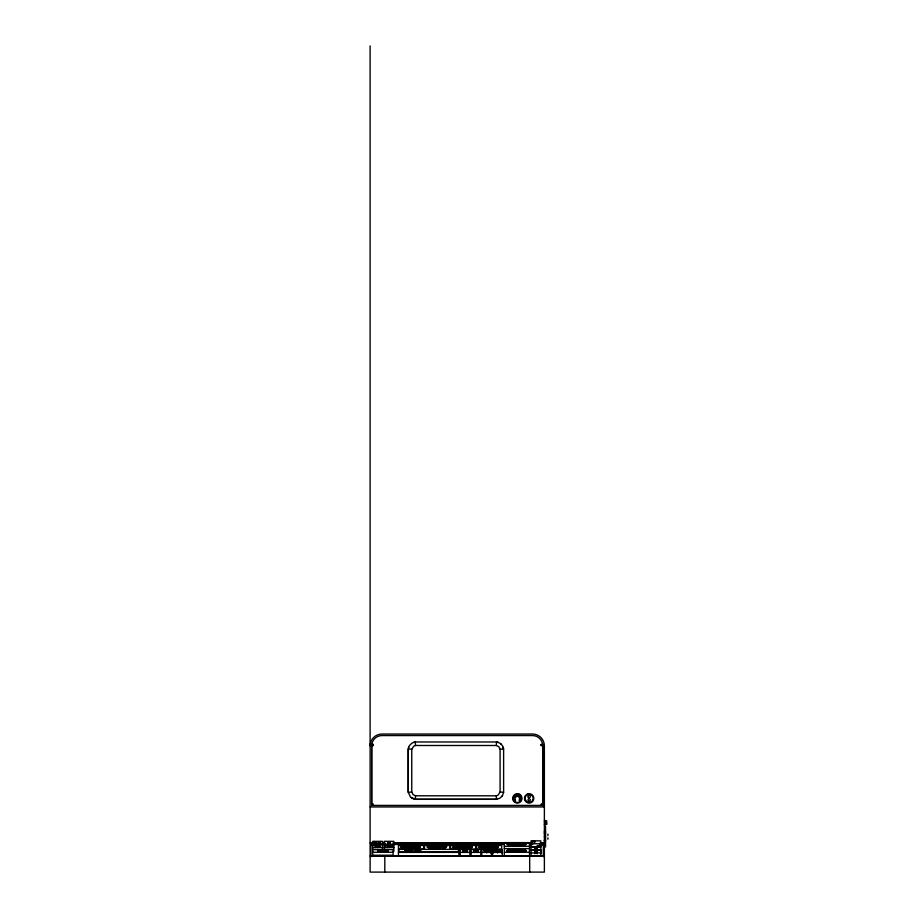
<?xml version="1.0" encoding="UTF-8"?>
<svg xmlns="http://www.w3.org/2000/svg" width="918" height="918" viewBox="0 0 918 918"><rect width="100%" height="100%" fill="white"/><g stroke="black" fill="none" stroke-linecap="round" stroke-linejoin="round"><path stroke-width="1.38" d="M540.679 843.206L543.525 843.206L542.894 844.135L543.548 844.732L543.502 856.678M542.148 805.373C543.387 803.709 539.302 805.511 542.813 805.407L542.813 745.875A10.293 10.293 0 0 0 532.52 735.57L381.968 735.57A10.293 10.293 0 0 0 371.675 745.875L371.675 805.407L542.813 805.407L542.813 745.875M383.38 850.929L384.688 850.952L383.403 850.47M415.28 799.326L496.569 799.326L499.943 798.167L502.456 795.642L503.615 792.28L503.615 749.008L502.456 745.645L499.943 743.132L496.569 741.974L415.28 741.974L411.907 743.132L409.394 745.645L408.235 749.008L408.235 792.28L410.507 797.042L415.28 799.326L415.567 795.803L496.282 795.803L498.072 795.172L500.092 791.993L500.092 749.295L498.841 746.736L496.282 745.496L415.567 745.496L413.777 746.116L411.757 749.295L411.757 791.993L413.008 794.552L415.567 795.803M496.282 745.496L496.569 741.974M371.928 744.36C375.37 746.38 371.618 741.606 371.675 745.875L371.675 805.407C375.244 805.522 370.906 803.652 372.329 805.373M406.766 845.604L408.464 845.455L406.559 844.606M407.076 845.627C410.598 845.558 404.941 844.181 406.238 845.926M411.436 845.524L411.413 844.606L409.623 844.916L411.413 844.652M414.959 845.937C417.231 845.088 411.539 845.558 413.456 845.948M414.397 799.176L413.525 798.935M497.453 742.134L498.325 742.352M381.945 852.352C378.262 851.147 387.58 851.273 383.885 852.352M416.382 847.658L415.808 846.66L420.352 847.234L416.313 847.543L415.808 848.53L416.233 847.842M522.204 844.698C518.911 846.43 532.968 843.516 522.273 844.399L521.699 843.826L522.273 844.399M408.407 748.136L408.625 747.263M371.698 804.294C372.467 802.424 375.026 805.511 371.687 804.409M520.885 800.439L521.286 799.452A4.085 4.085 0 0 0 516.283 794.437A4.085 4.085 0 0 0 514.447 801.288A4.085 4.085 0 0 0 521.286 799.452M532.669 800.427L533.071 799.44M370.975 844.285L382.416 844.216M372.697 844.812L370.964 844.468L372.708 844.709M372.697 844.388L371.847 844.583M412.779 847.876L409.256 847.876L412.721 847.75M490.878 847.876L487.343 847.876L490.82 847.75M515.136 845.042L518.67 845.042L515.205 845.168M543.536 844.342L539.807 844.468M406.663 844.285L406.146 844.629L407.925 844.663M409.657 844.445L409.623 845.799M411.757 845.03L409.612 844.87L411.757 844.789M413.146 844.422L415.028 844.629M411.907 798.167L411.195 797.627M542.894 844.135L541.815 844.801L543.525 844.801M501.939 796.376L502.456 795.642M500.666 743.649L501.343 744.246M406.525 845.96L406.284 844.388M411.792 845.926L411.838 845.111M412.997 845.432L413.043 845.799M405.308 847.234C390.506 845.696 414.282 850.734 405.389 847.543M408.189 844.686L407.707 844.273M407.225 845.226L407.179 844.537C407.615 846.258 409.589 843.734 406.146 844.812M413.433 844.64L415.028 844.663M431.552 847.842L431.976 848.53L431.471 847.543L427.065 847.234L431.976 846.66L431.391 847.658M457.382 847.234C442.579 845.696 466.355 850.734 457.462 847.543M483.407 847.234C468.605 845.696 492.381 850.734 483.488 847.543M511.349 844.996L511.785 845.685L511.28 844.698L506.862 844.399L511.785 843.826L511.2 844.812M511.2 850.378L511.785 849.793L511.2 850.791L506.862 850.791C509.352 848.611 512.91 853.143 511.2 850.378L506.862 850.378L506.862 851.089L511.28 851.089M409.474 845.271L410.989 844.87M413.261 844.353L414.477 844.847M442.476 847.234C439.022 849.643 453.09 846.235 442.476 847.234L441.891 846.66L442.476 847.658M468.467 847.658L467.882 846.66L472.437 847.234L468.387 847.543L467.882 848.53L468.306 847.842M494.481 847.658L493.907 846.66L498.451 847.234L494.412 847.543L493.895 848.53L494.332 847.842M522.273 850.378L526.244 850.378L526.244 851.089L522.204 851.089L526.244 850.676L522.273 850.791L521.699 849.793L522.273 850.791L521.688 851.663L522.124 850.975M406.054 845.88L408.108 846.144M409.6 845.535L410.885 845.753M413.548 845.306L413.502 845.914M415.28 845.753L414.661 845.948M408.097 845.088L407.925 844.319M415.349 844.675L413.582 844.904M415.051 845.008L413.743 844.87M405.894 846.66L402.371 846.339L407.133 846.189A5.565 1.652 0 0 1 414.569 846.189L419.331 846.339L415.808 846.66M431.976 846.66L428.454 846.339L433.216 846.189A5.565 1.652 0 0 1 440.651 846.189L445.414 846.339L441.891 846.66M457.967 846.66L454.444 846.339L459.207 846.189A5.565 1.652 0 0 1 466.642 846.189L471.404 846.339L467.882 846.66M483.993 846.66L480.458 846.339L485.22 846.189A5.565 1.652 0 0 1 492.668 846.189L497.43 846.339L493.907 846.66M511.785 843.826L508.251 843.504L513.024 843.344A5.565 1.652 0 0 1 520.46 843.344L525.222 843.504L521.699 843.826M510.442 843.917L513.024 843.768A5.565 1.652 0 0 1 520.46 843.768L520.862 843.504M511.785 850.217L508.251 850.217L508.251 849.471L513.024 849.322A5.565 1.652 0 0 1 520.46 849.322L525.222 849.471L525.222 850.217L521.699 850.217M508.251 849.896L513.024 849.747A5.565 1.652 0 0 1 514.746 849.425M406.112 844.365L406.915 844.25M409.6 844.342L410.403 844.227M465.059 850.057L462.638 850.952L463.854 850.952L463.854 852.214L462.638 852.214L465.059 851.319L465.059 850.057L467.491 850.952L466.275 850.952L466.275 852.214M503.202 747.275L503.466 748.124M382.45 850.929L381.142 850.952L382.45 850.975L382.416 841.336L372.719 841.336L372.765 855.22L393.053 855.22L393.053 849.655L372.765 849.655M384.183 850.963L385.032 850.779A2.49 0.734 0 0 1 387.981 850.963A5.221 1.549 0 0 0 382.909 849.793A5.221 1.549 0 0 0 377.837 850.963L377.837 851.388A2.49 0.734 0 0 1 380.786 851.193L381.647 851.388M384.183 851.388L385.032 851.193A2.49 0.734 0 0 1 387.729 851.319M414.844 844.767L413.123 844.893L415.246 844.767M413.525 742.352L414.397 742.134M517.786 851.468L518.613 851.147L518.154 850.642M413.295 844.25L413.892 844.204M413.295 845.088L414.89 845.111L413.433 844.594M497.453 851.675L501.09 850.952L497.453 850.24L497.453 852.937M407.363 844.87L407.982 844.858M411.471 845.535L410.874 845.73M407.707 844.904L407.076 844.939M414.684 845.558L413.743 845.57M500.092 749.295L503.615 749.008M411.757 791.993L408.235 792.28L408.258 749.019L411.757 749.295M406.858 844.193L407.799 844.227M413.846 844.158L414.775 844.181M410.346 845.008L410.989 845.008M413.846 844.996L414.775 845.019M407.225 845.18L406.238 845.053M410.885 845.604L410.254 845.593M415.28 799.291L496.569 799.291M542.79 804.409C539.451 805.511 542.01 802.424 542.779 804.294M370.115 806.956L544.374 806.956M544.374 820.566L545.544 820.566L545.544 824.628L544.374 824.628M544.374 822.597L545.544 822.597M546.13 823.962L546.715 823.962M544.374 831.444L545.544 831.444M544.374 832.924L545.544 832.924M544.374 833.051L545.544 833.051M544.374 836.723L545.544 836.723M544.374 840.314L545.544 840.314M544.374 840.44L545.544 840.44M532.302 841.921L534.724 841.921M544.374 841.863L545.544 841.863M387.844 842.116L390.265 842.116M375.141 842.472L376.357 842.472M378.778 842.472L379.995 842.472M504.43 842.885L525.165 842.885M370.115 842.953L372.972 842.953M392.973 842.953L531.522 842.953M540.082 842.953L544.374 842.953M373.81 843.206L370.964 843.206L370.987 856.678M376.357 843.126L378.778 843.126M382.37 843.206L385.227 843.206M393.776 843.206L505.026 843.206M529.261 843.206L532.119 843.206M375.141 843.493L379.995 843.493M387.844 843.849L390.265 843.849M531.086 843.722L540.817 843.814M384.194 844.216L393.902 844.216M382.416 844.709L370.964 844.744L372.708 844.285M370.964 844.468L373.821 844.468M382.404 844.468L385.273 844.468M393.856 844.468L504.039 844.468M529.789 844.468L532.658 844.468M384.172 844.709L393.879 844.709M408.108 844.732L406.318 845.088M410.943 844.227L411.952 844.606L409.715 844.709M447.146 845.352L437.507 845.111L447.146 845.111L447.146 845.822L437.507 845.822M511.785 845.271L508.251 845.535L512.221 845.96M521.688 845.271L525.222 845.535L521.263 845.96M375.141 845.489L377.562 845.489M385.388 845.489L387.809 845.489M390.23 845.489L392.663 845.489M436.13 845.719L437.427 845.719M377.562 845.788L379.995 845.788L379.995 846.924M387.809 845.788L390.23 845.788M418.47 845.926L419.767 845.926M436.016 845.822L426.411 845.581M512.221 845.914L514.482 845.535A3.947 1.17 0 0 1 514 843.826A3.947 1.17 0 0 1 519.806 843.826A3.947 1.17 0 0 1 519.336 845.535L519.336 845.96A3.947 1.17 0 0 0 520.299 844.434A3.947 1.17 0 0 0 515.319 843.963M519.336 845.914L521.263 845.914M379.995 846.201L375.141 845.065L375.141 847.647M504.338 846.281L529.479 846.281M537.179 846.339L539.6 846.339M379.995 846.499L377.562 846.499L377.562 847.647M392.663 846.499L387.809 846.499L387.809 847.647M531.109 846.694L540.817 846.694M531.109 846.947L540.817 846.947M375.141 847.222L377.562 847.222M385.388 847.222L387.809 847.222M372.719 847.578L382.416 847.578M384.172 847.578L393.879 847.578M534.746 847.853L537.179 847.853M534.746 848.025L537.179 848.025M405.894 848.106L402.371 848.381L406.33 848.381L406.33 849.173M415.808 848.106L419.331 848.381L415.372 848.381L415.372 849.173M431.976 848.106L428.454 848.381L432.412 848.381L432.412 849.173L434.673 849.173L434.673 848.381A3.947 1.17 0 0 1 434.203 846.671A3.947 1.17 0 0 1 439.997 846.671A3.947 1.17 0 0 1 439.527 848.381L439.527 849.173L441.455 849.173L441.455 848.381L445.414 848.381L441.891 848.106M457.967 848.106L454.444 848.381L458.403 848.381L458.403 849.173M467.882 848.106L471.404 848.381L467.446 848.381L467.446 849.173M483.993 848.106L480.458 848.381L484.429 848.381L484.429 849.173M493.895 848.106L497.43 848.381L493.471 848.381L493.471 849.173M534.746 848.393L537.179 848.393M504.338 848.599L529.479 848.599M406.33 848.76L408.59 848.76M413.444 848.76L415.372 848.76M432.412 848.76L434.673 848.76M439.527 848.76L441.455 848.76M458.403 848.76L460.664 848.76M465.518 848.76L467.446 848.76M484.429 848.76L486.689 848.76M491.532 848.76L493.471 848.76M534.746 848.748L537.179 848.748M534.746 848.932L537.179 848.932M398.446 849.127L423.6 849.127M450.52 849.127L475.673 849.127M476.545 849.127L501.687 849.127M534.746 849.299L537.179 849.299M534.746 849.643L537.179 849.643M518.727 849.425A5.565 1.652 0 0 1 520.46 849.747L525.222 849.793M531.109 849.827L540.817 849.827M531.074 849.999L540.782 849.999L540.782 855.714M534.712 850.366L537.179 850.194M405.067 850.538L405.951 850.538M409.818 850.607L410.702 850.607M415.418 850.607L416.302 850.607M418.918 850.607L419.801 850.607M486.62 850.596L490.258 850.596L490.258 851.319L486.62 851.319M497.453 850.596L493.815 850.596L493.815 851.319L497.453 851.319M405.067 850.86L407.718 850.86L407.718 852.363M409.818 850.871L411.585 850.871M415.418 850.871L417.185 850.871M418.034 850.871L419.801 850.871M405.067 851.055L406.835 851.124L406.835 852.363M408.935 851.055L409.818 851.055M410.702 851.055L411.585 851.055M414.534 851.055L415.418 851.055M416.302 851.055L417.185 851.055M418.034 851.055L418.918 851.055M419.801 851.055L420.685 851.055M474.778 850.952L473.562 850.952L475.983 851.858L478.416 850.952L477.199 850.952M534.712 851.078L537.133 851.078M416.302 851.193L417.185 851.193M474.778 851.135L477.199 851.135M511.785 851.238L508.251 851.238L508.251 851.938L514.482 851.893A3.947 1.17 0 0 1 515.319 849.942M521.688 851.238L525.222 851.238L525.222 851.938L519.336 851.893A3.947 1.17 0 0 0 518.486 849.942M405.951 851.376L405.067 851.376L407.718 851.525M415.418 851.445L416.302 851.445M419.801 851.445L418.034 850.217L418.034 851.709M408.935 851.525L409.818 851.525M412.159 851.525L413.043 851.525M414.534 851.525L415.418 851.525M416.302 851.525L417.185 851.525M419.801 851.525L420.685 851.525M508.251 851.514L512.221 851.514L512.221 852.306L514.482 852.306L514.482 851.514A3.947 1.17 0 0 1 514 849.804A3.947 1.17 0 0 1 519.806 849.804A3.947 1.17 0 0 1 519.336 851.514L519.336 852.306L521.263 852.306L521.263 851.514L525.222 851.663M398.94 851.824L458.392 851.824M405.951 851.973L406.835 851.973M416.302 852.03L417.185 852.03M463.854 852.03L466.275 852.03M372.765 852.271L393.053 852.271M473.562 852.214L474.778 852.214L474.778 849.873L477.199 849.873L477.199 852.214L478.416 852.214M504.338 852.26L529.479 852.26M398.446 852.397L458.885 852.397M460.205 852.397L469.913 852.397M471.141 852.397L480.837 852.397M481.766 852.397L491.474 852.397M492.599 852.397L502.307 852.397M534.712 852.524L537.133 852.524M490.51 852.925L493.31 852.925M531.074 852.879L540.782 852.879M534.712 853.063L537.133 853.063M370.964 855.748L543.525 855.748L543.525 843.206M370.115 856.001L544.374 856.001M410.667 844.158L411.895 844.411M407.099 844.881L408.269 845.042M500.092 791.993L503.615 792.28M414.431 844.204L415.2 844.973M410.323 844.835L409.726 844.789M381.44 850.688C383.85 850.825 380.304 849.678 381.44 851.112M486.62 851.675L483.591 850.952L486.62 850.24L486.62 852.937M381.647 850.963L380.786 850.779A2.49 0.734 0 0 0 377.837 850.963M411.93 798.144L412.698 798.591M409.623 845.948L409.417 845.226M525.211 799.44L525.612 800.427M513.391 799.452L513.793 800.439M496.282 795.803L496.569 799.326M415.28 741.974L415.567 745.496M547.885 834.106L547.885 835.61M547.885 837.801L547.885 839.247M546.715 820.784L546.715 824.41M545.544 826.085L545.544 847.016M540.817 853.625L540.794 840.842L531.086 840.842L531.074 855.714M539.6 846.878L539.6 845.616L537.179 845.616L537.179 846.878M537.179 850.917L537.179 847.13L534.746 847.13L534.712 851.629M537.133 850.366L537.133 851.629M537.133 853.786L537.133 851.801L534.712 851.801L534.712 853.786M534.724 842.472L534.724 841.198L532.302 841.198L532.302 842.472M529.686 856.001L529.686 872.1M529.479 856.058L529.479 842.621L504.338 842.621L504.338 856.058M511.2 844.399L511.28 845.122M502.307 856.184L502.307 849.517L492.599 849.517L492.599 856.184M501.687 852.925L501.687 845.467L476.545 845.467L476.545 849.253M497.866 846.144L496.569 846.144M495.915 846.144L494.618 846.144M494.481 847.234L494.412 847.957M493.976 846.144L492.679 846.144M493.069 846.339L492.668 846.614A5.565 1.652 0 0 0 485.22 846.614L484.819 846.339M491.532 849.173L491.532 848.381A3.947 1.17 0 0 0 492.014 846.671A3.947 1.17 0 0 0 486.207 846.671A3.947 1.17 0 0 0 486.689 848.381L486.689 849.173M491.474 856.184L491.474 849.517L481.766 849.517L481.766 856.184M488.146 846.144L486.85 846.144M486.196 846.144L484.899 846.144M482.317 846.144L481.021 846.144M480.837 856.184L480.837 849.517L471.141 849.517L471.141 856.184M480.366 846.144L479.07 846.144M475.673 849.253L475.673 845.467L450.52 845.467L450.52 849.253M472.495 846.144L471.198 846.144M470.544 846.144L469.247 846.144M469.913 856.184L469.913 849.517L460.205 849.517L460.205 856.184M468.605 846.144L467.308 846.144M468.467 847.234L468.387 847.957M467.044 846.339L466.642 846.614A5.565 1.652 0 0 0 459.207 846.614L458.805 846.339M466.654 846.144L465.357 846.144M465.518 849.173L465.518 848.381A3.947 1.17 0 0 0 465.988 846.671A3.947 1.17 0 0 0 460.182 846.671A3.947 1.17 0 0 0 460.664 848.381L460.664 849.173M462.775 846.144L461.479 846.144M460.182 846.144L458.885 846.144M458.885 849.643L458.885 856.184M458.231 846.144L456.934 846.144M456.292 846.144L454.995 846.144M449.682 849.253L449.682 845.467L424.529 845.467L424.529 849.253M441.317 846.144L440.02 846.144M441.053 846.339L440.651 846.614A5.565 1.652 0 0 0 433.216 846.614L432.814 846.339M439.378 846.144L438.081 846.144M432.894 846.144L431.598 846.144M431.391 847.234L431.471 847.957M430.301 846.144L429.004 846.144M423.6 849.253L423.6 845.467L398.446 845.467L398.446 856.184M420.685 852.363L420.685 850.217L419.801 850.217L419.801 852.363M419.767 846.144L418.47 846.144M417.185 852.363L417.185 850.217L416.302 850.217L416.302 852.363M415.877 846.144L414.58 846.144M415.418 852.363L415.418 850.217L414.534 850.217L414.534 852.363M414.97 846.339L414.569 846.614A5.565 1.652 0 0 0 407.133 846.614L406.731 846.339M413.444 849.173L413.444 848.381A3.947 1.17 0 0 0 413.915 846.671A3.947 1.17 0 0 0 408.108 846.671A3.947 1.17 0 0 0 408.59 848.381L408.59 849.173M413.043 852.363L413.043 850.871L412.159 850.871L412.159 852.363M411.987 846.144L410.69 846.144M411.585 851.709L411.585 850.217L410.702 850.217L410.702 851.445M409.818 852.363L409.818 850.217L408.935 850.217L408.935 852.363M405.951 852.352L405.951 850.206L405.067 850.206L405.067 852.352M393.879 851.376L393.902 841.336L384.194 841.336L384.172 850.412M392.663 846.924L392.663 845.065L390.23 845.065L390.23 846.201L385.388 845.065L385.388 847.647M390.265 844.273L390.265 841.691L387.844 841.691L387.844 844.273M384.803 856.001L384.803 872.1M378.778 843.55L378.778 842.047L379.995 842.047L379.995 843.917L375.141 843.917L375.141 842.047L376.357 842.047L376.357 843.55M370.115 45.9L370.115 872.1L544.374 872.1L544.374 745.875A11.854 11.854 0 0 0 532.52 734.021L381.968 734.021A11.854 11.854 0 0 0 370.115 745.875M513.437 845.593A3.947 1.17 0 0 1 514 844.239M514.585 844.64A2.685 0.792 0 0 1 518.624 844.422C515.675 846.775 513.977 842.747 518.613 844.48A2.685 0.792 0 0 1 518.624 845.65A2.685 0.792 0 0 1 514.585 845.432M492.014 847.085A3.947 1.17 0 0 1 491.532 848.806M486.689 848.806A3.947 1.17 0 0 1 485.725 847.28A3.947 1.17 0 0 1 490.694 846.809M460.664 848.806A3.947 1.17 0 0 1 460.182 847.085A3.947 1.17 0 0 1 465.988 847.085A3.947 1.17 0 0 1 465.518 848.806M434.673 848.806A3.947 1.17 0 0 1 434.203 847.085A3.947 1.17 0 0 1 439.997 847.085A3.947 1.17 0 0 1 439.527 848.806M413.915 847.085A3.947 1.17 0 0 1 413.444 848.806M408.59 848.806A3.947 1.17 0 0 1 407.626 847.28A3.947 1.17 0 0 1 412.595 846.809M377.837 851.388A5.221 1.549 0 0 1 382.909 850.217A5.221 1.549 0 0 1 387.981 851.388M518.245 850.32A2.685 0.792 0 0 1 519.232 851.411M514.585 851.411A2.685 0.792 0 0 1 515.56 850.32M407.707 844.583L407.707 845.191L407.707 844.583M411.195 844.56L411.195 845.168L411.195 844.56M414.684 844.537L414.684 845.145L414.684 844.537M373.419 745.106C372.96 747.08 369.908 744.234 373.419 745.106M540.954 744.762C544.133 746.15 541.861 742.846 540.954 744.762M542.676 745.106C542.217 747.08 539.164 744.234 542.676 745.106M409.313 847.325C412.354 849.552 413.869 845.616 409.313 847.325M435.396 847.325C438.437 849.552 439.951 845.616 435.396 847.325M435.396 847.75C438.437 849.976 439.951 846.04 435.396 847.75M461.387 847.325C464.428 849.552 465.942 845.616 461.387 847.325M461.387 847.75C464.428 849.976 465.942 846.04 461.387 847.75M487.401 847.325C490.441 849.552 491.956 845.616 487.401 847.325M515.205 850.458C518.245 852.684 519.76 848.748 515.205 850.458M527.93 793.863L526.794 794.334A4.682 4.682 0 0 0 526.45 802.229A4.682 4.682 0 0 0 533.748 799.199A4.682 4.682 0 0 0 527.93 793.863M528.091 794.46L527.104 794.862A4.074 4.074 0 0 0 526.53 801.506A4.074 4.074 0 0 0 532.968 799.785A4.074 4.074 0 0 0 529.135 794.322L528.091 794.46M515.468 800.53L514.528 799.945A3.179 3.179 0 0 1 517.339 795.263A3.179 3.179 0 0 1 520.15 799.945L519.209 800.53L519.209 799.945A2.261 2.261 0 0 0 518.831 796.996A2.261 2.261 0 0 0 515.847 796.996A2.261 2.261 0 0 0 515.468 799.945L515.468 800.53M436.016 845.111L426.411 845.352L436.016 845.111M458.392 849.368L398.94 849.368L398.94 852.248L458.392 852.248L458.392 849.368M519.68 794.334L518.544 793.863A4.682 4.682 0 0 0 512.726 799.199A4.682 4.682 0 0 0 520.024 802.229A4.682 4.682 0 0 0 519.68 794.334M413.754 845.145L413.639 844.549L413.754 845.145M413.949 845.18L413.892 844.514L413.949 845.18M410.449 845.191L410.403 844.537L410.449 845.191M406.961 845.214L406.915 844.549L406.961 845.214M414.213 845.18L414.167 844.503L414.213 845.18M410.725 845.203L410.667 844.526L410.725 845.203M414.477 845.168L414.431 844.514L414.477 845.168M410.989 845.191L410.943 844.526L410.989 845.191M407.5 845.214L407.454 844.549L407.5 845.214M528.55 800.944A1.17 1.17 0 0 0 530.306 799.934A1.17 1.17 0 0 0 528.55 798.924A1.17 1.17 0 0 0 528.55 800.944M528.309 797.375A1.17 1.17 0 0 0 530.271 796.847A1.17 1.17 0 0 0 528.837 795.413A1.17 1.17 0 0 0 528.309 797.375M515.56 845.306A2.685 0.792 0 0 0 519.588 844.617A2.685 0.792 0 0 0 515.56 843.929A2.685 0.792 0 0 0 515.56 845.306M435.763 848.152A2.685 0.792 0 0 0 439.779 847.463A2.685 0.792 0 0 0 435.763 846.775A2.685 0.792 0 0 0 435.763 848.152M435.763 848.565A2.685 0.792 0 0 0 439.779 847.876A2.685 0.792 0 0 0 435.763 847.188A2.685 0.792 0 0 0 435.763 848.565M487.768 848.152A2.685 0.792 0 0 0 491.796 847.463A2.685 0.792 0 0 0 487.768 846.775A2.685 0.792 0 0 0 487.768 848.152M487.768 848.565A2.685 0.792 0 0 0 491.796 847.876A2.685 0.792 0 0 0 487.768 847.188A2.685 0.792 0 0 0 487.768 848.565M409.118 848.025A2.685 0.792 0 0 0 413.605 847.67A2.685 0.792 0 0 0 410.323 846.694A2.685 0.792 0 0 0 409.118 848.025M409.118 848.439A2.685 0.792 0 0 0 413.605 848.083A2.685 0.792 0 0 0 410.323 847.107A2.685 0.792 0 0 0 409.118 848.439M461.754 848.565A2.685 0.792 0 0 0 465.77 847.876A2.685 0.792 0 0 0 461.754 847.188A2.685 0.792 0 0 0 461.754 848.565M461.754 848.152A2.685 0.792 0 0 0 465.77 847.463A2.685 0.792 0 0 0 461.754 846.775A2.685 0.792 0 0 0 461.754 848.152M515.56 851.284A2.685 0.792 0 0 0 519.588 850.596A2.685 0.792 0 0 0 515.56 849.907A2.685 0.792 0 0 0 515.56 851.284"/></g></svg>
